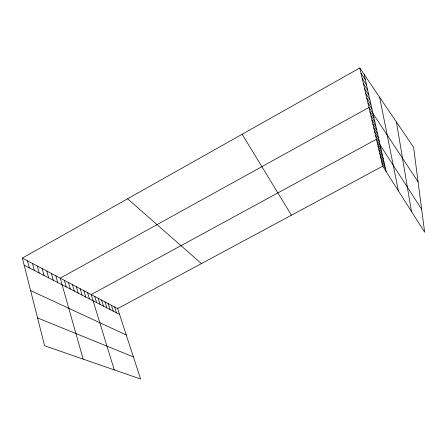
<?xml version="1.0" encoding="UTF-8"?>
<svg xmlns="http://www.w3.org/2000/svg" width="447" height="447" viewBox="0 0 447 447"><rect width="100%" height="100%" fill="white"/><g stroke="black" fill="none" stroke-linecap="round" stroke-linejoin="round"><path stroke-width="0.67" d="M22.35 258.087L117.667 308.603L140.609 379.022L44.622 345.771L22.35 258.087L359.774 67.978L413.592 147.303L424.65 232.233L382.699 166.183L359.774 67.978M117.667 308.603L382.699 166.183M37.548 317.929L133.407 356.924M30.603 290.572L126.261 334.976M24.166 265.233L119.567 314.431M127.602 198.786L201.407 263.601M361.025 73.353L365.339 79.728M362.249 78.588L366.512 84.924M363.445 83.695L367.663 89.987M364.607 88.679L368.781 94.926M365.741 93.54L369.87 99.742M366.847 98.284L370.937 104.442M367.931 102.916L371.977 109.034M418.09 181.845L368.987 107.442L60.228 278.163L83.164 359.12M369.987 111.733L373.955 117.762M370.971 115.929L374.899 121.914M371.926 120.031L375.815 125.976M372.865 124.042L376.715 129.948M373.781 127.971L377.598 133.837M374.675 131.815L378.458 137.642M375.558 135.575L379.302 141.364M421.661 209.291L376.419 139.263L91.182 294.567L114.27 369.898M377.257 142.872L380.939 148.577M378.084 146.404L381.732 152.075M378.894 149.868L382.509 155.5M379.687 153.26L383.269 158.858M380.464 156.59L384.012 162.144M381.224 159.847L384.744 165.368M381.967 163.049L385.459 168.53M242.151 134.245L291.438 215.225M114.566 306.96L116.466 312.833M111.409 305.284L113.314 311.207M108.196 303.58L110.096 309.547M104.916 301.848L106.822 307.86M101.581 300.077L103.486 306.139M98.178 298.278L100.083 304.385M94.714 296.439L96.619 302.597M87.578 292.656L89.478 298.914M83.902 290.706L85.802 297.02M80.153 288.723L82.052 295.087M76.331 286.695L78.225 293.115M72.425 284.627L74.319 291.098M68.441 282.515L70.335 289.041M64.379 280.364L66.262 286.946M55.853 275.844L57.73 282.543M51.388 273.475L53.26 280.235M46.818 271.055L48.684 277.878M42.147 268.58L44.002 275.464M37.369 266.049L39.213 272.994M32.48 263.456L34.318 270.469M27.474 260.802L29.301 267.882M364.132 74.398L386.163 171.631M379.626 97.239L398.372 190.858M396.422 121.997L411.447 211.448"/></g></svg>
